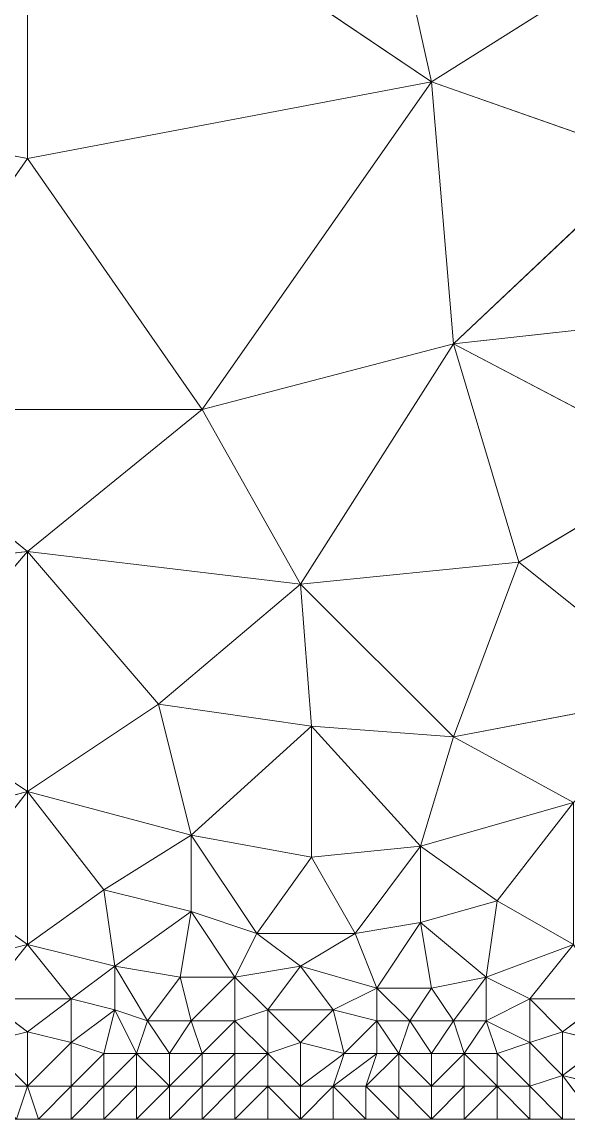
# Model space of a CAD drawing. Header units: metres. Extents: x 0 to 8, y 0 to 4.
# Drawn here: x 6.995 to 7.495, y 0 to 1.005 of the extents above; entities that cross this region are included whole.
import ezdxf

# ---------------------------------------------------------------- set-up
doc = ezdxf.new("R2010")
doc.units = ezdxf.units.M
doc.header["$MEASUREMENT"] = 0
doc.layers.add('losas-1', color=7, linetype='Continuous', lineweight=0)

msp = doc.modelspace()

# ---------------------------------------------------------------- linework, layer by layer
at = {"layer": 'losas-1'}
for p, q in [((7.31, 1.22), (7.37, 0.95)), ((7, 0.88), (7, 1.2)), ((7, 1.2), (7.37, 0.95)), ((7.56, 1.07), (7.37, 0.95)), ((7, 0.88), (6.63, 0.95)), ((7.37, 0.95), (7, 0.88)), ((7.37, 0.95), (7.16, 0.65)), ((7.39, 0.71), (7.37, 0.95)), ((7.57, 0.88), (7.37, 0.95)), ((7, 0.88), (6.84, 0.65)), ((7.16, 0.65), (7, 0.88)), ((7.57, 0.88), (7.39, 0.71)), ((7.57, 0.73), (7.39, 0.71)), ((7.39, 0.71), (7.16, 0.65)), ((7.39, 0.71), (7.25, 0.49)), ((7.45, 0.51), (7.39, 0.71)), ((7.39, 0.71), (7.6, 0.6)), ((7, 0.52), (6.84, 0.65)), ((6.84, 0.65), (7.16, 0.65)), ((7.16, 0.65), (7, 0.52)), ((7.16, 0.65), (7.25, 0.49)), ((7.6, 0.6), (7.45, 0.51)), ((7, 0.52), (6.75, 0.49)), ((7, 0.52), (6.88, 0.38)), ((7.12, 0.38), (7, 0.52)), ((7, 0.52), (7, 0.3)), ((7.25, 0.49), (7, 0.52)), ((7.25, 0.49), (7.45, 0.51)), ((7.45, 0.51), (7.39, 0.35)), ((7.6, 0.39), (7.45, 0.51)), ((7.25, 0.49), (7.12, 0.38)), ((7.26, 0.36), (7.25, 0.49)), ((7.39, 0.35), (7.25, 0.49)), ((7.39, 0.35), (7.6, 0.39)), ((7, 0.3), (6.88, 0.38)), ((7.12, 0.38), (7, 0.3)), ((7.26, 0.36), (7.12, 0.38)), ((7.12, 0.38), (7.15, 0.26)), ((7.26, 0.36), (7.15, 0.26)), ((7.26, 0.24), (7.26, 0.36)), ((7.26, 0.36), (7.36, 0.25)), ((7.39, 0.35), (7.26, 0.36)), ((7.36, 0.25), (7.39, 0.35)), ((7.5, 0.29), (7.39, 0.35)), ((7, 0.3), (6.85, 0.26)), ((7, 0.3), (6.93, 0.21)), ((7.07, 0.21), (7, 0.3)), ((7, 0.3), (7, 0.16)), ((7.15, 0.26), (7, 0.3)), ((7.5, 0.29), (7.36, 0.25)), ((7.5, 0.29), (7.43, 0.2)), ((7.15, 0.26), (7.07, 0.21)), ((7.15, 0.26), (7.26, 0.24)), ((7.15, 0.19), (7.15, 0.26)), ((7.21, 0.17), (7.15, 0.26)), ((7.26, 0.24), (7.36, 0.25)), ((7.36, 0.25), (7.3, 0.17)), ((7.36, 0.18), (7.36, 0.25)), ((7.43, 0.2), (7.36, 0.25)), ((7.26, 0.24), (7.21, 0.17)), ((7.3, 0.17), (7.26, 0.24)), ((7, 0.16), (6.93, 0.21)), ((7.07, 0.21), (7, 0.16)), ((7.08, 0.14), (7.07, 0.21)), ((7.15, 0.19), (7.07, 0.21)), ((7.43, 0.2), (7.36, 0.18)), ((7.42, 0.13), (7.43, 0.2)), ((7.5, 0.16), (7.43, 0.2)), ((7.15, 0.19), (7.08, 0.14)), ((7.15, 0.19), (7.14, 0.13)), ((7.15, 0.19), (7.19, 0.13)), ((7.21, 0.17), (7.15, 0.19)), ((7.36, 0.18), (7.3, 0.17)), ((7.36, 0.18), (7.32, 0.12)), ((7.37, 0.12), (7.36, 0.18)), ((7.36, 0.18), (7.42, 0.13)), ((7.19, 0.13), (7.21, 0.17)), ((7.25, 0.14), (7.21, 0.17)), ((7.21, 0.17), (7.3, 0.17)), ((7.3, 0.17), (7.25, 0.14)), ((7.3, 0.17), (7.32, 0.12)), ((7, 0.16), (6.92, 0.14)), ((7, 0.16), (6.96, 0.11)), ((7.04, 0.11), (7, 0.16)), ((7, 0.16), (7.08, 0.14)), ((7.42, 0.13), (7.5, 0.16)), ((7.5, 0.16), (7.46, 0.11)), ((7.08, 0.14), (7.04, 0.11)), ((7.08, 0.1), (7.08, 0.14)), ((7.08, 0.14), (7.11, 0.09)), ((7.14, 0.13), (7.08, 0.14)), ((7.25, 0.14), (7.19, 0.13)), ((7.25, 0.14), (7.22, 0.1)), ((7.28, 0.1), (7.25, 0.14)), ((7.32, 0.12), (7.25, 0.14)), ((7.14, 0.13), (7.11, 0.09)), ((7.14, 0.13), (7.19, 0.13)), ((7.15, 0.09), (7.14, 0.13)), ((7.19, 0.13), (7.15, 0.09)), ((7.19, 0.09), (7.19, 0.13)), ((7.22, 0.1), (7.19, 0.13)), ((7.37, 0.12), (7.42, 0.13)), ((7.42, 0.13), (7.39, 0.09)), ((7.42, 0.09), (7.42, 0.13)), ((7.46, 0.11), (7.42, 0.13)), ((7.32, 0.12), (7.28, 0.1)), ((7.32, 0.12), (7.37, 0.12)), ((7.32, 0.09), (7.32, 0.12)), ((7.35, 0.09), (7.32, 0.12)), ((7.37, 0.12), (7.35, 0.09)), ((7.39, 0.09), (7.37, 0.12)), ((7, 0.08), (6.96, 0.11)), ((6.96, 0.11), (7.04, 0.11)), ((7.04, 0.11), (7, 0.08)), ((7.04, 0.07), (7.04, 0.11)), ((7.08, 0.1), (7.04, 0.11)), ((7.46, 0.11), (7.42, 0.09)), ((7.46, 0.07), (7.46, 0.11)), ((7.49, 0.08), (7.46, 0.11)), ((7.46, 0.11), (7.53, 0.11)), ((7.53, 0.11), (7.49, 0.08)), ((7.08, 0.1), (7.04, 0.07)), ((7.07, 0.06), (7.08, 0.1)), ((7.08, 0.1), (7.1, 0.06)), ((7.11, 0.09), (7.08, 0.1)), ((7.22, 0.1), (7.19, 0.09)), ((7.22, 0.06), (7.22, 0.1)), ((7.25, 0.07), (7.22, 0.1)), ((7.22, 0.1), (7.28, 0.1)), ((7.28, 0.1), (7.25, 0.07)), ((7.32, 0.09), (7.28, 0.1)), ((7.28, 0.1), (7.29, 0.06)), ((7.1, 0.06), (7.11, 0.09)), ((7.13, 0.06), (7.11, 0.09)), ((7.11, 0.09), (7.15, 0.09)), ((7.15, 0.09), (7.13, 0.06)), ((7.16, 0.06), (7.15, 0.09)), ((7.19, 0.09), (7.15, 0.09)), ((7.19, 0.09), (7.16, 0.06)), ((7.19, 0.06), (7.19, 0.09)), ((7.19, 0.09), (7.22, 0.06)), ((7.32, 0.09), (7.29, 0.06)), ((7.32, 0.06), (7.32, 0.09)), ((7.32, 0.09), (7.34, 0.06)), ((7.35, 0.09), (7.32, 0.09)), ((7.34, 0.06), (7.35, 0.09)), ((7.37, 0.06), (7.35, 0.09)), ((7.35, 0.09), (7.39, 0.09)), ((7.39, 0.09), (7.37, 0.06)), ((7.42, 0.09), (7.39, 0.09)), ((7.39, 0.09), (7.4, 0.06)), ((7.42, 0.09), (7.4, 0.06)), ((7.43, 0.06), (7.42, 0.09)), ((7.42, 0.09), (7.46, 0.07)), ((7, 0.08), (6.96, 0.07)), ((7, 0.03), (7, 0.08)), ((7.04, 0.07), (7, 0.08)), ((7.49, 0.08), (7.46, 0.07)), ((7.49, 0.04), (7.49, 0.08)), ((7.53, 0.07), (7.49, 0.08)), ((6.96, 0.07), (7, 0.03)), ((7.04, 0.07), (7, 0.03)), ((7.04, 0.03), (7.04, 0.07)), ((7.07, 0.06), (7.04, 0.07)), ((7.25, 0.07), (7.22, 0.06)), ((7.25, 0.03), (7.25, 0.07)), ((7.29, 0.06), (7.25, 0.07)), ((7.46, 0.07), (7.43, 0.06)), ((7.46, 0.03), (7.46, 0.07)), ((7.46, 0.07), (7.49, 0.04)), ((7.53, 0.07), (7.49, 0.04)), ((7.07, 0.06), (7.04, 0.03)), ((7.07, 0.03), (7.07, 0.06)), ((7.1, 0.06), (7.07, 0.03)), ((7.1, 0.06), (7.07, 0.06)), ((7.1, 0.03), (7.1, 0.06)), ((7.1, 0.06), (7.13, 0.03)), ((7.13, 0.06), (7.1, 0.06)), ((7.13, 0.03), (7.13, 0.06)), ((7.16, 0.06), (7.13, 0.03)), ((7.16, 0.06), (7.13, 0.06)), ((7.16, 0.03), (7.16, 0.06)), ((7.19, 0.06), (7.16, 0.03)), ((7.19, 0.06), (7.16, 0.06)), ((7.19, 0.03), (7.19, 0.06)), ((7.22, 0.06), (7.19, 0.03)), ((7.22, 0.06), (7.19, 0.06)), ((7.22, 0.03), (7.22, 0.06)), ((7.22, 0.06), (7.25, 0.03)), ((7.29, 0.06), (7.25, 0.03)), ((7.32, 0.06), (7.28, 0.03)), ((7.29, 0.06), (7.28, 0.03)), ((7.32, 0.06), (7.29, 0.06)), ((7.31, 0.03), (7.32, 0.06)), ((7.34, 0.06), (7.31, 0.03)), ((7.34, 0.06), (7.32, 0.06)), ((7.34, 0.03), (7.34, 0.06)), ((7.34, 0.06), (7.37, 0.03)), ((7.37, 0.06), (7.34, 0.06)), ((7.37, 0.03), (7.37, 0.06)), ((7.4, 0.06), (7.37, 0.03)), ((7.4, 0.06), (7.37, 0.06)), ((7.4, 0.06), (7.43, 0.06)), ((7.4, 0.03), (7.4, 0.06)), ((7.4, 0.06), (7.43, 0.03)), ((7.43, 0.03), (7.43, 0.06)), ((7.43, 0.06), (7.46, 0.03)), ((7.49, 0.04), (7.46, 0.03)), ((7.49, 0), (7.49, 0.04)), ((7.49, 0.04), (7.52, 0)), ((7.53, 0.03), (7.49, 0.04)), ((7, 0.03), (6.96, 0.03)), ((6.99, 0), (7, 0.03)), ((7.01, 0), (7, 0.03)), ((7.04, 0.03), (7, 0.03)), ((7.04, 0.03), (7.01, 0)), ((7.04, 0), (7.04, 0.03)), ((7.07, 0.03), (7.04, 0)), ((7.07, 0.03), (7.04, 0.03)), ((7.07, 0), (7.07, 0.03)), ((7.1, 0.03), (7.07, 0)), ((7.1, 0.03), (7.07, 0.03)), ((7.1, 0), (7.1, 0.03)), ((7.13, 0.03), (7.1, 0)), ((7.13, 0.03), (7.1, 0.03)), ((7.13, 0), (7.13, 0.03)), ((7.16, 0.03), (7.13, 0)), ((7.16, 0.03), (7.13, 0.03)), ((7.16, 0), (7.16, 0.03)), ((7.19, 0.03), (7.16, 0)), ((7.19, 0.03), (7.16, 0.03)), ((7.19, 0), (7.19, 0.03)), ((7.22, 0.03), (7.19, 0)), ((7.22, 0.03), (7.19, 0.03)), ((7.22, 0), (7.22, 0.03)), ((7.22, 0.03), (7.25, 0)), ((7.25, 0.03), (7.22, 0.03)), ((7.25, 0), (7.25, 0.03)), ((7.28, 0.03), (7.25, 0)), ((7.28, 0.03), (7.25, 0.03)), ((7.28, 0.03), (7.31, 0.03)), ((7.28, 0), (7.28, 0.03)), ((7.28, 0.03), (7.31, 0)), ((7.31, 0.03), (7.34, 0.03)), ((7.31, 0), (7.31, 0.03)), ((7.31, 0.03), (7.34, 0)), ((7.34, 0.03), (7.37, 0.03)), ((7.34, 0), (7.34, 0.03)), ((7.34, 0.03), (7.37, 0)), ((7.37, 0), (7.37, 0.03)), ((7.4, 0.03), (7.37, 0)), ((7.4, 0.03), (7.37, 0.03)), ((7.4, 0), (7.4, 0.03)), ((7.43, 0.03), (7.4, 0)), ((7.43, 0.03), (7.4, 0.03)), ((7.43, 0), (7.43, 0.03)), ((7.43, 0.03), (7.46, 0)), ((7.46, 0.03), (7.43, 0.03)), ((7.46, 0), (7.46, 0.03)), ((7.46, 0.03), (7.49, 0)), ((6, 0), (8, 0))]:
    msp.add_line(p, q, dxfattribs=at)
for points in [[(6.63, 0.95), (7, 1.2), (6.69, 1.22)], [(7.37, 0.95), (7.31, 1.22), (7, 1.2)], [(7.37, 0.95), (7.56, 1.07), (7.31, 1.22)], [(6.63, 0.95), (7, 0.88), (7, 1.2)], [(7.37, 0.95), (7, 1.2), (7, 0.88)], [(7.57, 0.88), (7.56, 1.07), (7.37, 0.95)], [(6.63, 0.95), (6.84, 0.65), (7, 0.88)], [(7.16, 0.65), (7.37, 0.95), (7, 0.88)], [(7.16, 0.65), (7.39, 0.71), (7.37, 0.95)], [(7.37, 0.95), (7.39, 0.71), (7.57, 0.88)], [(6.84, 0.65), (7.16, 0.65), (7, 0.88)], [(7.57, 0.88), (7.39, 0.71), (7.57, 0.73)], [(7.39, 0.71), (7.6, 0.6), (7.57, 0.73)], [(7.25, 0.49), (7.39, 0.71), (7.16, 0.65)], [(7.25, 0.49), (7.45, 0.51), (7.39, 0.71)], [(7.45, 0.51), (7.6, 0.6), (7.39, 0.71)], [(6.75, 0.49), (7, 0.52), (6.84, 0.65)], [(7, 0.52), (7.16, 0.65), (6.84, 0.65)], [(7, 0.52), (7.25, 0.49), (7.16, 0.65)], [(7.6, 0.39), (7.6, 0.6), (7.45, 0.51)], [(6.75, 0.49), (6.88, 0.38), (7, 0.52)], [(7, 0.3), (7, 0.52), (6.88, 0.38)], [(7, 0.3), (7.12, 0.38), (7, 0.52)], [(7, 0.52), (7.12, 0.38), (7.25, 0.49)], [(7.25, 0.49), (7.39, 0.35), (7.45, 0.51)], [(7.39, 0.35), (7.6, 0.39), (7.45, 0.51)], [(7.12, 0.38), (7.26, 0.36), (7.25, 0.49)], [(7.25, 0.49), (7.26, 0.36), (7.39, 0.35)], [(7.5, 0.29), (7.6, 0.39), (7.39, 0.35)], [(6.85, 0.26), (7, 0.3), (6.88, 0.38)], [(7, 0.3), (7.15, 0.26), (7.12, 0.38)], [(7.15, 0.26), (7.26, 0.36), (7.12, 0.38)], [(7.15, 0.26), (7.26, 0.24), (7.26, 0.36)], [(7.26, 0.36), (7.36, 0.25), (7.39, 0.35)], [(7.26, 0.24), (7.36, 0.25), (7.26, 0.36)], [(7.36, 0.25), (7.5, 0.29), (7.39, 0.35)], [(6.85, 0.26), (6.93, 0.21), (7, 0.3)], [(7, 0.16), (7, 0.3), (6.93, 0.21)], [(7, 0.16), (7.07, 0.21), (7, 0.3)], [(7, 0.3), (7.07, 0.21), (7.15, 0.26)], [(7.36, 0.25), (7.43, 0.2), (7.5, 0.29)], [(7.5, 0.16), (7.5, 0.29), (7.43, 0.2)], [(7.07, 0.21), (7.15, 0.19), (7.15, 0.26)], [(7.15, 0.26), (7.15, 0.19), (7.21, 0.17)], [(7.15, 0.26), (7.21, 0.17), (7.26, 0.24)], [(7.26, 0.24), (7.3, 0.17), (7.36, 0.25)], [(7.36, 0.25), (7.3, 0.17), (7.36, 0.18)], [(7.36, 0.18), (7.43, 0.2), (7.36, 0.25)], [(7.21, 0.17), (7.3, 0.17), (7.26, 0.24)], [(6.92, 0.14), (7, 0.16), (6.93, 0.21)], [(7, 0.16), (7.08, 0.14), (7.07, 0.21)], [(7.08, 0.14), (7.15, 0.19), (7.07, 0.21)], [(7.36, 0.18), (7.42, 0.13), (7.43, 0.2)], [(7.42, 0.13), (7.5, 0.16), (7.43, 0.2)], [(7.08, 0.14), (7.14, 0.13), (7.15, 0.19)], [(7.14, 0.13), (7.19, 0.13), (7.15, 0.19)], [(7.15, 0.19), (7.19, 0.13), (7.21, 0.17)], [(7.32, 0.12), (7.36, 0.18), (7.3, 0.17)], [(7.32, 0.12), (7.37, 0.12), (7.36, 0.18)], [(7.37, 0.12), (7.42, 0.13), (7.36, 0.18)], [(7.19, 0.13), (7.25, 0.14), (7.21, 0.17)], [(7.25, 0.14), (7.3, 0.17), (7.21, 0.17)], [(7.25, 0.14), (7.32, 0.12), (7.3, 0.17)], [(6.92, 0.14), (6.96, 0.11), (7, 0.16)], [(6.96, 0.11), (7.04, 0.11), (7, 0.16)], [(7.04, 0.11), (7.08, 0.14), (7, 0.16)], [(7.46, 0.11), (7.5, 0.16), (7.42, 0.13)], [(7.46, 0.11), (7.53, 0.11), (7.5, 0.16)], [(7.04, 0.11), (7.08, 0.1), (7.08, 0.14)], [(7.08, 0.14), (7.11, 0.09), (7.14, 0.13)], [(7.08, 0.1), (7.11, 0.09), (7.08, 0.14)], [(7.19, 0.13), (7.22, 0.1), (7.25, 0.14)], [(7.22, 0.1), (7.28, 0.1), (7.25, 0.14)], [(7.25, 0.14), (7.28, 0.1), (7.32, 0.12)], [(7.11, 0.09), (7.15, 0.09), (7.14, 0.13)], [(7.15, 0.09), (7.19, 0.13), (7.14, 0.13)], [(7.15, 0.09), (7.19, 0.09), (7.19, 0.13)], [(7.19, 0.09), (7.22, 0.1), (7.19, 0.13)], [(7.39, 0.09), (7.42, 0.13), (7.37, 0.12)], [(7.39, 0.09), (7.42, 0.09), (7.42, 0.13)], [(7.42, 0.09), (7.46, 0.11), (7.42, 0.13)], [(7.28, 0.1), (7.32, 0.09), (7.32, 0.12)], [(7.32, 0.12), (7.32, 0.09), (7.35, 0.09)], [(7.32, 0.12), (7.35, 0.09), (7.37, 0.12)], [(7.35, 0.09), (7.39, 0.09), (7.37, 0.12)], [(6.96, 0.07), (7, 0.08), (6.96, 0.11)], [(7, 0.08), (7.04, 0.11), (6.96, 0.11)], [(7, 0.08), (7.04, 0.07), (7.04, 0.11)], [(7.04, 0.07), (7.08, 0.1), (7.04, 0.11)], [(7.42, 0.09), (7.46, 0.07), (7.46, 0.11)], [(7.46, 0.07), (7.49, 0.08), (7.46, 0.11)], [(7.49, 0.08), (7.53, 0.11), (7.46, 0.11)], [(7.49, 0.08), (7.53, 0.07), (7.53, 0.11)], [(7.04, 0.07), (7.07, 0.06), (7.08, 0.1)], [(7.07, 0.06), (7.1, 0.06), (7.08, 0.1)], [(7.08, 0.1), (7.1, 0.06), (7.11, 0.09)], [(7.19, 0.09), (7.22, 0.06), (7.22, 0.1)], [(7.22, 0.06), (7.25, 0.07), (7.22, 0.1)], [(7.25, 0.07), (7.28, 0.1), (7.22, 0.1)], [(7.25, 0.07), (7.29, 0.06), (7.28, 0.1)], [(7.29, 0.06), (7.32, 0.09), (7.28, 0.1)], [(7.1, 0.06), (7.13, 0.06), (7.11, 0.09)], [(7.13, 0.06), (7.15, 0.09), (7.11, 0.09)], [(7.13, 0.06), (7.16, 0.06), (7.15, 0.09)], [(7.16, 0.06), (7.19, 0.09), (7.15, 0.09)], [(7.16, 0.06), (7.19, 0.06), (7.19, 0.09)], [(7.19, 0.06), (7.22, 0.06), (7.19, 0.09)], [(7.29, 0.06), (7.32, 0.06), (7.32, 0.09)], [(7.32, 0.09), (7.34, 0.06), (7.35, 0.09)], [(7.32, 0.06), (7.34, 0.06), (7.32, 0.09)], [(7.34, 0.06), (7.37, 0.06), (7.35, 0.09)], [(7.37, 0.06), (7.39, 0.09), (7.35, 0.09)], [(7.37, 0.06), (7.4, 0.06), (7.39, 0.09)], [(7.4, 0.06), (7.42, 0.09), (7.39, 0.09)], [(7.4, 0.06), (7.43, 0.06), (7.42, 0.09)], [(7.43, 0.06), (7.46, 0.07), (7.42, 0.09)], [(6.96, 0.07), (7, 0.03), (7, 0.08)], [(7, 0.03), (7.04, 0.07), (7, 0.08)], [(7.46, 0.07), (7.49, 0.04), (7.49, 0.08)], [(7.49, 0.04), (7.53, 0.07), (7.49, 0.08)], [(6.96, 0.03), (7, 0.03), (6.96, 0.07)], [(7, 0.03), (7.04, 0.03), (7.04, 0.07)], [(7.04, 0.03), (7.07, 0.06), (7.04, 0.07)], [(7.22, 0.06), (7.25, 0.03), (7.25, 0.07)], [(7.25, 0.03), (7.29, 0.06), (7.25, 0.07)], [(7.43, 0.06), (7.46, 0.03), (7.46, 0.07)], [(7.46, 0.03), (7.49, 0.04), (7.46, 0.07)], [(7.49, 0.04), (7.53, 0.03), (7.53, 0.07)], [(7.04, 0.03), (7.07, 0.03), (7.07, 0.06)], [(7.07, 0.03), (7.1, 0.03), (7.1, 0.06)], [(7.07, 0.03), (7.1, 0.06), (7.07, 0.06)], [(7.1, 0.06), (7.13, 0.03), (7.13, 0.06)], [(7.1, 0.03), (7.13, 0.03), (7.1, 0.06)], [(7.13, 0.03), (7.16, 0.03), (7.16, 0.06)], [(7.13, 0.03), (7.16, 0.06), (7.13, 0.06)], [(7.16, 0.03), (7.19, 0.03), (7.19, 0.06)], [(7.16, 0.03), (7.19, 0.06), (7.16, 0.06)], [(7.19, 0.03), (7.22, 0.03), (7.22, 0.06)], [(7.19, 0.03), (7.22, 0.06), (7.19, 0.06)], [(7.22, 0.03), (7.25, 0.03), (7.22, 0.06)], [(7.25, 0.03), (7.28, 0.03), (7.29, 0.06)], [(7.28, 0.03), (7.31, 0.03), (7.32, 0.06)], [(7.28, 0.03), (7.32, 0.06), (7.29, 0.06)], [(7.31, 0.03), (7.34, 0.03), (7.34, 0.06)], [(7.31, 0.03), (7.34, 0.06), (7.32, 0.06)], [(7.34, 0.06), (7.37, 0.03), (7.37, 0.06)], [(7.34, 0.03), (7.37, 0.03), (7.34, 0.06)], [(7.37, 0.03), (7.4, 0.03), (7.4, 0.06)], [(7.37, 0.03), (7.4, 0.06), (7.37, 0.06)], [(7.4, 0.06), (7.43, 0.03), (7.43, 0.06)], [(7.4, 0.03), (7.43, 0.03), (7.4, 0.06)], [(7.43, 0.03), (7.46, 0.03), (7.43, 0.06)], [(7.46, 0.03), (7.49, 0), (7.49, 0.04)], [(7.49, 0.04), (7.52, 0), (7.53, 0.03)], [(6.96, 0.03), (6.99, 0), (7, 0.03)], [(7, 0.03), (7.01, 0), (7.04, 0.03)], [(7.04, 0), (7.07, 0.03), (7.04, 0.03)], [(7.07, 0), (7.1, 0.03), (7.07, 0.03)], [(7.1, 0), (7.13, 0.03), (7.1, 0.03)], [(7.13, 0), (7.16, 0.03), (7.13, 0.03)], [(7.16, 0), (7.19, 0.03), (7.16, 0.03)], [(7.19, 0), (7.22, 0.03), (7.19, 0.03)], [(7.22, 0.03), (7.25, 0), (7.25, 0.03)], [(7.25, 0), (7.28, 0.03), (7.25, 0.03)], [(7.28, 0.03), (7.31, 0), (7.31, 0.03)], [(7.31, 0.03), (7.34, 0), (7.34, 0.03)], [(7.34, 0.03), (7.37, 0), (7.37, 0.03)], [(7.37, 0), (7.4, 0.03), (7.37, 0.03)], [(7.4, 0), (7.43, 0.03), (7.4, 0.03)], [(7.43, 0.03), (7.46, 0), (7.46, 0.03)]]:
    msp.add_3dface(points, dxfattribs=at)
for points, invisible_edges in [([(7.49, 0), (7.52, 0), (7.49, 0.04)], 1), ([(6.99, 0), (7.01, 0), (7, 0.03)], 1), ([(7.04, 0.03), (7.01, 0), (7.04, 0)], 2), ([(7.04, 0), (7.07, 0), (7.07, 0.03)], 1), ([(7.07, 0), (7.1, 0), (7.1, 0.03)], 1), ([(7.1, 0), (7.13, 0), (7.13, 0.03)], 1), ([(7.13, 0), (7.16, 0), (7.16, 0.03)], 1), ([(7.16, 0), (7.19, 0), (7.19, 0.03)], 1), ([(7.19, 0), (7.22, 0), (7.22, 0.03)], 1), ([(7.22, 0), (7.25, 0), (7.22, 0.03)], 1), ([(7.25, 0), (7.28, 0), (7.28, 0.03)], 1), ([(7.28, 0), (7.31, 0), (7.28, 0.03)], 1), ([(7.31, 0), (7.34, 0), (7.31, 0.03)], 1), ([(7.34, 0), (7.37, 0), (7.34, 0.03)], 1), ([(7.37, 0), (7.4, 0), (7.4, 0.03)], 1), ([(7.4, 0), (7.43, 0), (7.43, 0.03)], 1), ([(7.43, 0), (7.46, 0), (7.43, 0.03)], 1), ([(7.46, 0), (7.49, 0), (7.46, 0.03)], 1)]:
    msp.add_3dface(points, dxfattribs=dict(at, invisible_edges=invisible_edges))

doc.saveas('drawing.dxf')
